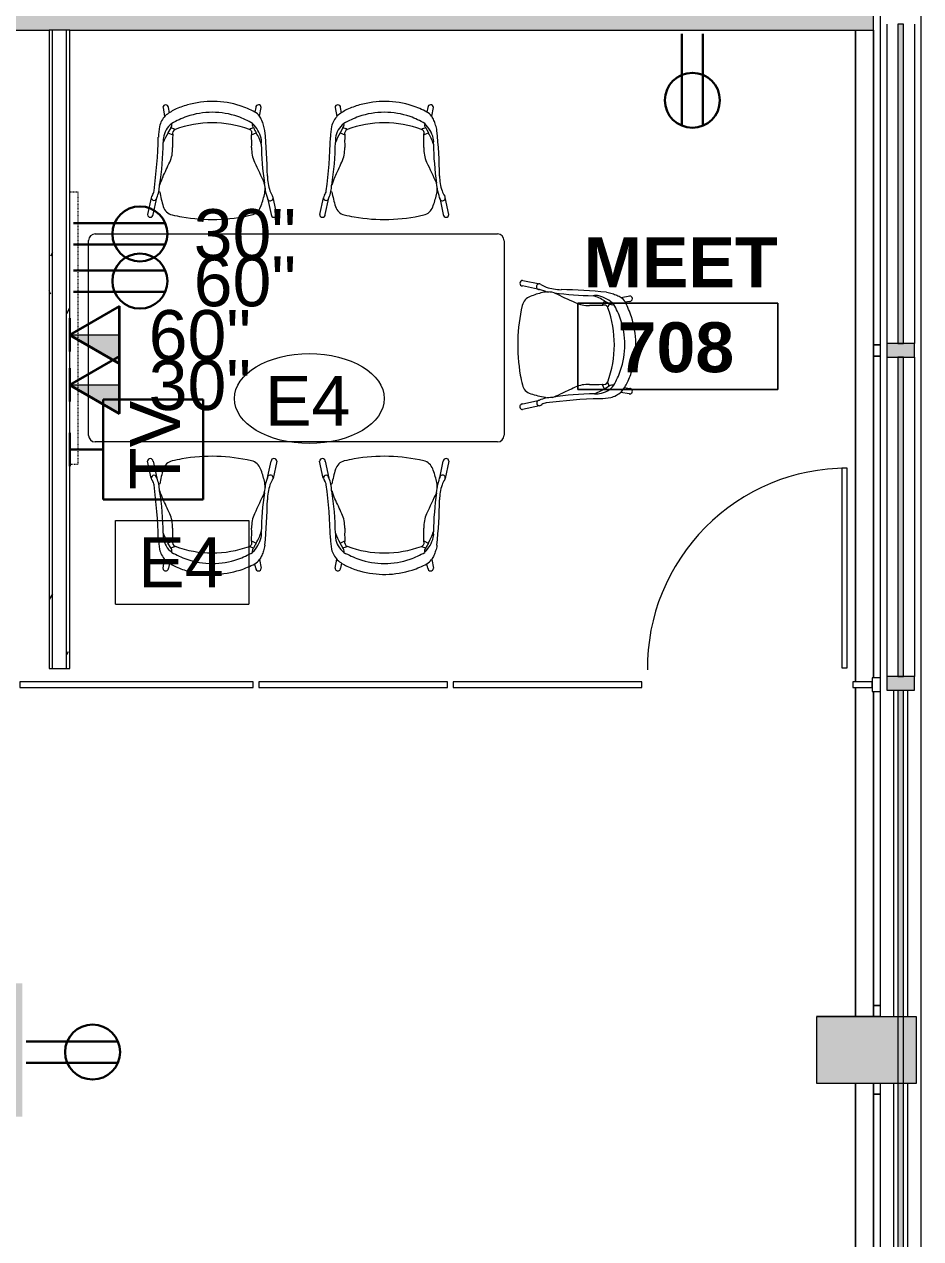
# Model space of a CAD drawing. Header units: inches. Extents: x -2349 to 1043, y -456 to 2193.
# Drawn here: x 844.3 to 1005.7, y 1071 to 1289.8 of the extents above; entities that cross this region are included whole.
import ezdxf

# ---------------------------------------------------------------- set-up
doc = ezdxf.new("R2010")
doc.units = ezdxf.units.IN
doc.header["$MEASUREMENT"] = 0
doc.linetypes.add('Dash', pattern=[0.25, 0.125, -0.125])
for name, color, linetype, lineweight in [('5033_00_7th-9th Floors_Updated_dwg', 8, 'Continuous', 9), ('A-ANNO-KEYN', 231, 'Continuous', 9), ('A-ANNO-NOTE', 131, 'Continuous', 30), ('A-AREA-IDEN', 2, 'Continuous', 9), ('A-COLS', 52, 'Continuous', 13), ('A-DOOR', 31, 'Continuous', 13), ('A-GLAZ-CURT', 52, 'Continuous', 13), ('A-GLAZ-CWMG', 51, 'Continuous', 13), ('A-Glaz-Exst', 7, 'Continuous', 9), ('A-Shell', 7, 'Continuous', 9), ('A-WALL', 113, 'Continuous', 13), ('A-WALL-PATT', 111, 'Continuous', 13), ('COLUMN', 7, 'Continuous', 9), ('I-FURN', 30, 'Continuous', 9), ('I-WALL', 2, 'Continuous', 13), ('Q-SPCQ', 91, 'Continuous', 9), ('Q-SPCQ-HDLN', 91, 'Dash', 9), ('Q-SPCQ-IDEN', 132, 'Continuous', 9)]:
    doc.layers.add(name, color=color, linetype=linetype, lineweight=lineweight)
doc.styles.add('Arial', font='arial.ttf', dxfattribs={"height": 9})
doc.styles.add('Swis721 Lt BT', font='swissl.ttf', dxfattribs={"height": 9})
doc.styles.add('Swis721 Lt BT_B', font='', dxfattribs={"height": 9})
doc.styles.get('Swis721 Lt BT_B').set_extended_font_data('Swis721 Lt BT', bold=True)
pattern_1 = [(0, (0, 0), (30.72, 7.68), [1.267, -21.773, 1.267, -21.773, -122.88]), (0, (0, 0), (30.72, 7.68), [-46.08, 1.267, -44.813, 1.267, -21.773, -53.76]), (0, (0, 0), (30.72, 7.68), [-115.2, 1.267, -14.093, 1.267, -37.133]), (120, (11.52, 3.84), (-22.011075, 22.7643), [1.267, -21.773, 1.267, -21.773, -122.88]), (120, (11.52, 3.84), (-22.011075, 22.7643), [-46.08, 1.267, -44.813, 1.267, -21.773, -53.76]), (120, (11.52, 3.84), (-22.011075, 22.7643), [-115.2, 1.267, -14.093, 1.267, -37.133]), (240, (15.36, 19.2), (-8.708925, -30.4443), [1.267, -21.773, 1.267, -21.773, -122.88]), (240, (15.36, 19.2), (-8.708925, -30.4443), [-46.08, 1.267, -44.813, 1.267, -21.773, -53.76]), (240, (15.36, 19.2), (-8.708925, -30.4443), [-115.2, 1.267, -14.093, 1.267, -37.133])]

# ---------------------------------------------------------------- blocks, each defined once
blk = doc.blocks.new('5033_00_7th-9th Floors_Updated_dwg-8585573-7TH FLOOR POWER _ SIGNAL')
at = {"layer": 'A-Glaz-Exst'}
for p, q in [((997.2, 992.06), (997.2, 1108.69)), ((997.2, 1108.69), (997.2, 992.06)), ((997.2, 1052), (998.45, 1052)), ((998.45, 1052), (997.2, 1052)), ((997.2, 1050), (998.45, 1050)), ((998.45, 1050), (997.2, 1050)), ((997.2, 931), (997.2, 989.56)), ((997.2, 989.56), (997.2, 931)), ((997.2, 933), (998.45, 933)), ((998.45, 933), (997.2, 933)), ((997.2, 439.06), (997.2, 918.98)), ((997.2, 918.98), (997.2, 439.06))]:
    blk.add_line(p, q, dxfattribs=at)
at = {"layer": 'A-Glaz-Exst', "flags": 128}
blk.add_lwpolyline([(998.45, 917), (997.2, 917)], close=True, dxfattribs=at)
at = {"layer": 'A-Shell'}
for p, q in [((993.95, 991.31), (993.95, 1108.69)), ((993.95, 1108.69), (993.95, 991.31)), ((993.95, 930.98), (993.95, 990.31)), ((993.95, 990.31), (993.95, 930.98)), ((993.95, 844.73), (993.95, 918.98)), ((993.95, 918.98), (993.95, 844.73))]:
    blk.add_line(p, q, dxfattribs=at)
at = {"layer": 'COLUMN'}
for p, q in [((986.95, 931), (998.45, 931)), ((998.45, 931), (986.95, 931))]:
    blk.add_line(p, q, dxfattribs=at)
blk = doc.blocks.new('Columns 1 - Columns 1-7118049-7TH FLOOR POWER _ SIGNAL')
at = {"layer": 'A-COLS', "lineweight": 9}
h = blk.add_hatch(color=7, dxfattribs=at)
h.paths.add_polyline_path([(862, -405.11), (861.98, -372.97), (801.98, -351.58), (801.98, -383.71), (861.95, -405.09)], flags=0)
h.paths.add_polyline_path([(994.48, -377), (1004.95, -376.98), (1004.95, -365), (986.95, -365), (986.95, -377), (993.97, -377)], flags=0)
h.paths.add_polyline_path([(514, -281.76), (514, -249.63), (453.98, -228.24), (453.98, -260.37), (513.95, -281.74)], flags=0)
h.paths.add_polyline_path([(166, -158.41), (166, -126.28), (105.98, -104.89), (105.98, -137.02), (165.95, -158.39)], flags=0)
h.paths.add_polyline_path([(-182, -35.06), (-182, -2.93), (-242.02, 18.46), (-242.02, -13.67), (-182.05, -35.04)], flags=0)
h.paths.add_polyline_path([(-1982.09, 88.27), (-1922.03, 109.69), (-1922.03, 140.32), (-1982.09, 118.92), (-1982.06, 97), (-1976.88, 98.83), (-1974.21, 91.29), (-1982.09, 88.5), (-1982.09, 88.41)], flags=0)
h.paths.add_polyline_path([(-530, 88.28), (-530, 120.42), (-590.02, 141.81), (-590.02, 109.68), (-530.05, 88.3)], flags=0)
h.paths.add_polyline_path([(843.95, 109), (843.91, 133), (819.95, 133), (819.95, 109), (840.1, 109)], flags=0)
h.paths.add_polyline_path([(1000.37, 115), (1004.95, 115.02), (1004.95, 127), (986.95, 127), (986.95, 115), (998.45, 115)], flags=0)
h.paths.add_polyline_path([(-1634.06, 211.7), (-1574.03, 233.05), (-1574.03, 264.36), (-1634.06, 242.96), (-1634.06, 211.72)], flags=0)
h.paths.add_polyline_path([(-878.47, 211.8), (-878.47, 243.93), (-938.5, 265.32), (-938.5, 233.19), (-878.52, 211.82)], flags=0)
h.paths.add_polyline_path([(495.95, 232), (495.95, 256), (472.03, 256), (472.03, 232), (492.75, 232)], flags=0)
h.paths.add_polyline_path([(-1286.05, 334.98), (-1268.05, 341.39), (-1268.05, 345.6), (-1256.05, 349.87), (-1244.05, 345.6), (-1244.05, 341.38), (-1226.05, 335.02), (-1226.06, 367), (-1256.05, 377.69), (-1286.05, 367), (-1286.05, 334.99)], flags=0)
h.paths.add_polyline_path([(-2021.16, 351.64), (-2013.01, 374.21), (-2035.58, 382.36), (-2043.73, 359.79), (-2041.62, 359.02)], flags=0)
h.paths.add_polyline_path([(-207.74, 478), (-200.03, 478), (-200.03, 502), (-219.79, 502), (-224.03, 490.27), (-224.03, 478), (-208.32, 478)], flags=0)
h.paths.add_polyline_path([(-224.03, 501.32), (-223.78, 502), (-224.03, 502)], flags=0)
h.paths.add_polyline_path([(-549.3, 601), (-548.03, 601), (-548.03, 625), (-569.15, 625), (-572.03, 617.05), (-572.03, 601), (-556.09, 601)], flags=0)
h.paths.add_polyline_path([(496.2, 601), (496.2, 625), (472.2, 625), (472.2, 601), (492.75, 601)], flags=0)
h.paths.add_polyline_path([(831.97, 601.06), (843.95, 601.08), (843.91, 625.06), (819.95, 625.06), (819.95, 601.06), (831.95, 601.06)], flags=0)
h.paths.add_polyline_path([(999.15, 607.06), (1004.95, 607.08), (1004.95, 619.06), (986.95, 619.06), (986.95, 607.06), (998.45, 607.06)], flags=0)
h.paths.add_polyline_path([(-1887.92, 720.64), (-1879.77, 743.21), (-1902.34, 751.36), (-1910.49, 728.79), (-1899.81, 724.93)], flags=0)
h.paths.add_polyline_path([(-910.74, 724), (-896.03, 724), (-896.03, 748), (-920.67, 748), (-920.67, 724), (-911.68, 724)], flags=0)
h.paths.add_polyline_path([(-1616.03, 724), (-1592.03, 724), (-1592.03, 748), (-1616.03, 748), (-1616.03, 731.5)], flags=0)
h.paths.add_polyline_path([(-1843.5, 843.64), (-1835.35, 866.21), (-1857.93, 874.36), (-1866.08, 851.79), (-1845.61, 844.39)], flags=0)
h.paths.add_polyline_path([(492.75, 847), (496.2, 847), (496.2, 871), (472.2, 871), (472.2, 847), (479.89, 847)], flags=0)
h.paths.add_polyline_path([(-1574.05, 847), (-1574.06, 871), (-1616.19, 871), (-1616.19, 847), (-1576.33, 847)], flags=0)
h.paths.add_polyline_path([(-1268.03, 847.03), (-1243.86, 847.03), (-1243.86, 871), (-1268.03, 871), (-1268.03, 863.81)], flags=0)
h.paths.add_polyline_path([(843.95, 1093), (843.91, 1117), (819.95, 1117), (819.95, 1093), (840.1, 1093)], flags=0)
h.paths.add_polyline_path([(482.08, 1093), (495.95, 1093), (495.95, 1117), (471.83, 1117), (471.83, 1093), (481.27, 1093)], flags=0)
h.paths.add_polyline_path([(-1259.55, 1093.21), (-1244.3, 1093.21), (-1244.3, 1117.25), (-1268.29, 1117.25), (-1268.29, 1093.21), (-1268.07, 1093.21)], flags=0)
h.paths.add_polyline_path([(-1607.55, 1093.21), (-1592.35, 1093.21), (-1592.35, 1117.25), (-1616.3, 1117.25), (-1616.3, 1093.21), (-1616.07, 1093.21)], flags=0)
h.paths.add_polyline_path([(993.95, 1099), (1004.95, 1099.02), (1004.95, 1111), (986.95, 1111), (986.95, 1099), (993.94, 1099)], flags=0)
h.paths.add_polyline_path([(-1594.42, 1339.25), (-1592.3, 1339.25), (-1592.3, 1363.25), (-1616.3, 1363.25), (-1616.3, 1339.25), (-1600.55, 1339.25)], flags=0)
h.paths.add_polyline_path([(-1268.3, 1339.25), (-1244.3, 1339.25), (-1244.3, 1363.25), (-1268.3, 1363.25), (-1268.3, 1343.02)], flags=0)
h.paths.add_polyline_path([(471.95, 1462.86), (495.95, 1462.86), (495.95, 1486.86), (471.95, 1486.86)], flags=0)
h.paths.add_polyline_path([(801.95, 1567), (861.95, 1588.4), (861.95, 1619.14), (850.07, 1619.14), (850, 1619.04), (849.95, 1619.16), (849.95, 1622.86), (801.95, 1605.75), (801.95, 1567.02)], flags=0)
h.paths.add_polyline_path([(-1592.05, 1585.02), (-1592.05, 1609.02), (-1616.05, 1609.02), (-1616.05, 1585.02)], flags=0)
h.paths.add_polyline_path([(-1244.3, 1585.27), (-1244.3, 1609.27), (-1268.3, 1609.27), (-1268.3, 1585.27)], flags=0)
h.paths.add_polyline_path([(-1678.05, 1731.02), (-1654.55, 1731.02), (-1654.55, 1776.02), (-1678.05, 1776.02), (-1678.05, 1772.52), (-1658.05, 1772.52), (-1658.05, 1734.52), (-1678.05, 1734.52)], flags=0)
h.paths.add_polyline_path([(-921.05, 1827.02), (-895.05, 1827.02), (-895.05, 1853.02), (-921.05, 1853.02), (-921.05, 1827.76)], flags=0)
h.paths.add_polyline_path([(496.95, 1827.02), (496.95, 1853.02), (470.95, 1853.02), (470.95, 1827.02), (492.75, 1827.02)], flags=0)
h.paths.add_polyline_path([(148.95, 1827.02), (148.95, 1853.02), (122.95, 1853.02), (122.95, 1827.02), (145.4, 1827.02)], flags=0)
h.paths.add_polyline_path([(-559.8, 1827.02), (-547.04, 1827.02), (-547.04, 1853.02), (-573.04, 1853.02), (-573.04, 1827.02), (-560.05, 1827.02)], flags=0)
h.paths.add_polyline_path([(-214.73, 1827.04), (-199.03, 1827.04), (-199.03, 1853.03), (-225.05, 1853.03), (-225.05, 1827.04), (-214.81, 1827.04)], flags=0)
h.paths.add_polyline_path([(-1604.86, 1828.27), (-1592.3, 1828.27), (-1592.3, 1852.27), (-1600.05, 1852.27), (-1600.05, 2104.82), (-1574.05, 2104.82), (-1574.05, 2138.82), (-1608.05, 2138.82), (-1608.05, 1852.27), (-1616.3, 1852.27), (-1616.3, 1828.27), (-1605.11, 1828.27)], flags=0)
h.paths.add_polyline_path([(-1246.45, 1828.27), (-1244.3, 1828.27), (-1244.3, 1852.27), (-1268.3, 1852.27), (-1268.3, 1828.27), (-1252.55, 1828.27)], flags=0)
h.paths.add_polyline_path([(-1629.95, 1836.02), (-1620.8, 1836.02), (-1620.8, 1844.02), (-1678.05, 1844.02), (-1678.05, 1836.02)], flags=0)
h.paths.add_polyline_path([(861.95, 2100.07), (861.95, 2138.82), (801.95, 2138.82), (801.95, 2110.02), (831.95, 2110.02), (831.95, 2100.07), (853.95, 2100.07)], flags=0)
h.paths.add_polyline_path([(-878.05, 2104.79), (-878.05, 2138.82), (-938.13, 2138.82), (-938.13, 2104.79)], flags=0)
h.paths.add_polyline_path([(-1225.94, 2104.81), (-1225.94, 2138.82), (-1286.03, 2138.82), (-1286.03, 2104.81)], flags=0)
h.paths.add_polyline_path([(165.96, 2104.82), (165.96, 2138.82), (105.95, 2138.82), (105.95, 2104.82)], flags=0)
h.paths.add_polyline_path([(454.05, 2104.82), (513.95, 2104.82), (513.95, 2138.82), (454.05, 2138.82)], flags=0)
h.paths.add_polyline_path([(-590.05, 2104.82), (-530.05, 2104.82), (-530.05, 2138.82), (-590.05, 2138.82)], flags=0)
h.paths.add_polyline_path([(-181.82, 2104.82), (-181.82, 2138.82), (-242.05, 2138.82), (-242.05, 2104.82), (-189.08, 2104.82)], flags=0)
at = {"layer": 'A-COLS', "color": 8, "lineweight": 20}
for p, q in [((1004.95, 1111), (986.95, 1111)), ((986.95, 1111), (986.95, 1099)), ((1004.95, 1099), (1004.95, 1111)), ((986.95, 1099), (1004.95, 1099))]:
    blk.add_line(p, q, dxfattribs=at)
blk = doc.blocks.new('System Panel - Glazed-9144666-7TH FLOOR POWER _ SIGNAL')
at = {"layer": 'A-GLAZ-CURT', "lineweight": 9}
h = blk.add_hatch(color=7, dxfattribs=at)
h.paths.add_polyline_path([(-64.04, -0.5), (-6.75, -0.5), (-6.75, 0.5), (-64.04, 0.5)], flags=0)
h.paths.add_polyline_path([(5.25, -0.5), (64.04, -0.5), (64.04, 0.5), (5.25, 0.5)], flags=0)
at = {"layer": 'A-GLAZ-CURT', "color": 8, "lineweight": 20}
for p, q in [((64.04, 0.5), (-64.04, 0.5)), ((-64.04, 0.5), (-64.04, -0.5)), ((64.04, -0.5), (64.04, 0.5)), ((-64.04, -0.5), (64.04, -0.5))]:
    blk.add_line(p, q, dxfattribs=at)
blk = doc.blocks.new('Rectangular Mullion - 1_5_ x 2_5_ rectangular SS-9144664-7TH FLOOR POWER _ SIGNAL')
at = {"layer": 'A-GLAZ-CWMG', "lineweight": 9}
for p, q in [((1000.83, 1169.8), (1000.83, 1111)), ((1003.33, 1169.8), (1003.33, 1111)), ((1000.83, 1099), (1000.83, 1041.71)), ((1003.33, 1099), (1003.33, 1041.71))]:
    blk.add_line(p, q, dxfattribs=at)
blk = doc.blocks.new('Steelcase Coalesse - LessThanFive - Seating - Chair - Chair-8523175-7TH FLOOR POWER _ SIGNAL')
at = {"layer": 'I-FURN'}
for p, q in [((-10.97, -3.92), (-11.63, -0.87)), ((-10.64, -0.9), (-9.98, -3.92)), ((10.06, -3.57), (10.64, -0.88)), ((11.63, -0.9), (10.98, -3.97)), ((-7.95, -15.63), (-7.1, -15.24)), ((7.1, -15.24), (7.91, -15.62)), ((-7.45, -16.49), (-7.95, -15.63)), ((-8.84, -20.15), (-8.56, -18.54)), ((-7.68, -19.24), (-7.85, -20.16)), ((7.85, -20.16), (7.69, -19.36)), ((8.54, -18.61), (8.84, -20.18))]:
    blk.add_line(p, q, dxfattribs=at)
for centre, radius, start, end in [((-11.13, -0.89), 0.499, 358.2082, 178.2082), ((-6.68, -2.99), 2.21, 103.3107, 162.8489), ((0, -31.22), 31.22, 100.0138, 103.3107), ((0, -31.22), 31.22, 76.8533, 100.0138), ((6.58, -3.07), 2.31, 20.635, 76.8533), ((11.13, -0.89), 0.499, 359.3395, 179.3395), ((-10.47, -3.92), 0.496, 0.1104, 179.8986), ((-9.85, -3.67), 1.14, 192.3628, 217.6372), ((-12.02, -5.34), 1.59, 7.2788, 37.6372), ((-14.49, -6.08), 5.01, 12.1242, 25.6361), ((9.55, -8), 19.2, 162.8489, 170.9578), ((-9.57, -9.14), 19.56, 13.7896, 20.635), ((0.41, -1.52), 9.87, 339.0727, 348), ((10.49, -3.87), 0.505, 348, 185.7864), ((14.61, -6.6), 4.44, 146.9598, 160.9989), ((10.38, -3.84), 0.614, 326.9598, 348), ((-109.21, -17.76), 99.57, 1.694, 7.2788), ((-9.35, -5.59), 0.608, 95.5377, 113.9775), ((-15.19, -6.23), 5.72, 0.4027, 12.1242), ((-59.4, -14.43), 50.61, 0.6372, 9.3628), ((2.12, -2.42), 12.18, 198.0203, 205.3226), ((5.12, -5.46), 4.42, 345.5512, 5.9632), ((5.68, -5.4), 3.86, 5.9632, 13.7896), ((9.35, -5.59), 0.61, 62.5204, 73.6587), ((10.91, -5.54), 1.37, 159.0727, 183.1872), ((18.47, -7.93), 8.52, 160.9989, 179.3791), ((-254.12, -123.67), 271.29, 24.6917, 25.3226), ((254.12, -123.67), 271.29, 154.4275, 155.3083), ((64.27, -14.4), 55.42, 171.8763, 179.1473), ((-79.64, -6.86), 89.6, 354.1307, 359.3791), ((-12.83, -12.73), 5.72, 357.8915, 24.6917), ((12.83, -12.73), 5.72, 155.3083, 182.1085), ((20.05, -13.94), 27.18, 177.8915, 182.7464), ((-20.05, -13.94), 27.18, 357.2536, 2.1085), ((5.81, -14.36), 15.49, 181.694, 188.8902), ((-4.19, -14.12), 4.61, 176.7843, 187.3082), ((3.07, -9.26), 12.72, 201.2054, 210.0533), ((-4.91, -14.21), 3.89, 187.3082, 232.5948), ((-6.29, -15.47), 0.843, 164.196, 242.587), ((6.47, -15.57), 0.712, 290.0873, 27.2011), ((3.07, -13.05), 5.98, 314.9029, 344.7308), ((1.55, -11.45), 7.61, 326.7856, 343.7976), ((6.8, -14.07), 2.11, 344.7308, 13.7625), ((-4.86, -15.46), 4.81, 195.5064, 221.736), ((-8.24, -12.96), 3.62, 282.5941, 295.6438), ((-8.08, -17.05), 0.841, 342.987, 42.2207), ((1.11, -2.38), 17.12, 240.6775, 250.6293), ((0.04, 2.01), 19.42, 249.7737, 290.0873), ((-0.15, -4.82), 14.53, 289.3352, 300.8179), ((8.24, -12.96), 3.62, 244.9597, 257.9137), ((7.92, -17.02), 0.684, 129.4562, 203.0764), ((15.98, -20.43), 9.36, 149.1494, 155.1347), ((-2.91, -12), 8.67, 230.2831, 243.9481), ((0.04, -5.31), 14, 250.7712, 289.2402), ((0.14, -5.31), 15.95, 287.9267, 298.256), ((6.53, -17.2), 2.45, 298.256, 324.9819), ((-8.35, -20.16), 0.499, 179.0642, 359.0642), ((-0.01, -5.27), 16, 245.1982, 253.8772), ((0.06, -5.04), 16.23, 253.8772, 287.9267), ((8.35, -20.16), 0.499, 180, 357.7888)]:
    blk.add_arc(centre, radius, start, end, dxfattribs=at)
blk.add_open_spline([(9.49, -16.02), (9.43, -16.37), (9.27, -17.02), (8.96, -17.88), (8.69, -18.38), (8.54, -18.61)], degree=3, dxfattribs=at)
blk = doc.blocks.new('Steelcase Coalesse - CH327 Dining Table - Oak-7431186-7TH FLOOR POWER _ SIGNAL')
at = {"layer": 'I-FURN'}
for p, q in [((-24.95, 31.59), (47.47, 31.59)), ((-26.14, -4.71), (-26.14, 30.4)), ((48.69, 30.37), (48.69, -4.66)), ((47.47, -5.88), (-24.97, -5.88))]:
    blk.add_line(p, q, dxfattribs=at)
for centre, radius, start, end in [((-24.95, 30.4), 1.19, 90, 180), ((47.47, 30.37), 1.22, 0, 90), ((-24.97, -4.71), 1.17, 180, 270), ((47.47, -4.66), 1.22, 270, 360)]:
    blk.add_arc(centre, radius, start, end, dxfattribs=at)
blk = doc.blocks.new('Steelcase Coalesse - LessThanFive - Seating - Chair - Chair-8523238-7TH FLOOR POWER _ SIGNAL')
at = {"layer": 'I-FURN'}
for p, q in [((-8.84, 20.15), (-8.56, 18.54)), ((-7.68, 19.24), (-7.85, 20.16)), ((7.85, 20.16), (7.69, 19.36)), ((8.54, 18.61), (8.84, 20.18)), ((-7.45, 16.49), (-7.95, 15.63)), ((-7.95, 15.63), (-7.1, 15.24)), ((7.1, 15.24), (7.91, 15.62)), ((-10.97, 3.92), (-11.63, 0.87)), ((-10.64, 0.9), (-9.98, 3.92)), ((10.06, 3.57), (10.64, 0.88)), ((11.63, 0.9), (10.98, 3.97))]:
    blk.add_line(p, q, dxfattribs=at)
for centre, radius, start, end in [((-8.35, 20.16), 0.499, 0.9358, 180.9358), ((-2.91, 12), 8.67, 116.0519, 129.7169), ((-0.01, 5.27), 16, 106.1228, 114.8018), ((0.06, 5.04), 16.23, 72.0733, 106.1228), ((0.14, 5.31), 15.95, 61.744, 72.0733), ((8.35, 20.16), 0.499, 2.2112, 180), ((-4.86, 15.46), 4.81, 138.264, 164.4936), ((1.11, 2.38), 17.12, 109.3707, 119.3225), ((0.04, 5.31), 14, 70.7598, 109.2288), ((-0.15, 4.82), 14.53, 59.1821, 70.6648), ((6.53, 17.2), 2.45, 35.0181, 61.744), ((5.81, 14.36), 15.49, 171.1098, 178.306), ((3.07, 9.26), 12.72, 149.9467, 158.7946), ((-4.91, 14.21), 3.89, 127.4052, 172.6918), ((-8.08, 17.05), 0.841, 317.7793, 17.013), ((-8.24, 12.96), 3.62, 64.3562, 77.4059), ((-6.29, 15.47), 0.843, 117.413, 195.804), ((0.04, -2.01), 19.42, 69.9127, 110.2263), ((8.24, 12.96), 3.62, 102.0863, 115.0403), ((6.47, 15.57), 0.712, 332.7989, 69.9127), ((7.92, 17.02), 0.684, 156.9236, 230.5438), ((3.07, 13.05), 5.98, 15.2692, 45.0971), ((15.98, 20.43), 9.36, 204.8653, 210.8506), ((1.55, 11.45), 7.61, 16.2024, 33.2144), ((-79.64, 6.86), 89.6, 0.6209, 5.8693), ((-109.21, 17.76), 99.57, 352.7212, 358.306), ((-59.4, 14.43), 50.61, 350.6372, 359.3628), ((-4.19, 14.12), 4.61, 172.6918, 183.2157), ((20.05, 13.94), 27.18, 177.2536, 182.1085), ((-20.05, 13.94), 27.18, 357.8915, 2.7464), ((6.8, 14.07), 2.11, 346.2375, 15.2692), ((64.27, 14.4), 55.42, 180.8527, 188.1237), ((-12.83, 12.73), 5.72, 335.3083, 2.1085), ((12.83, 12.73), 5.72, 177.8915, 204.6917), ((-254.12, 123.67), 271.29, 334.6774, 335.3083), ((254.12, 123.67), 271.29, 204.6917, 205.5725), ((2.12, 2.42), 12.18, 154.6774, 161.9797), ((5.12, 5.46), 4.42, 354.0368, 14.4488), ((18.47, 7.93), 8.52, 180.6209, 199.0011), ((-12.02, 5.34), 1.59, 322.3628, 352.7212), ((-14.49, 6.08), 5.01, 334.3639, 347.8758), ((-15.19, 6.23), 5.72, 347.8758, 359.5973), ((-9.35, 5.59), 0.608, 246.0225, 264.4623), ((9.55, 8), 19.2, 189.0422, 197.1511), ((-9.57, 9.14), 19.56, 339.365, 346.2104), ((5.68, 5.4), 3.86, 346.2104, 354.0368), ((9.35, 5.59), 0.61, 286.3413, 297.4796), ((10.91, 5.54), 1.37, 176.8128, 200.9273), ((0.41, 1.52), 9.87, 12, 20.9273), ((14.61, 6.6), 4.44, 199.0011, 213.0402), ((-9.85, 3.67), 1.14, 142.3628, 167.6372), ((-10.47, 3.92), 0.496, 180.1014, 359.8896), ((-6.68, 2.99), 2.21, 197.1511, 256.6893), ((6.58, 3.07), 2.31, 283.1467, 339.365), ((10.49, 3.87), 0.505, 174.2136, 12), ((10.38, 3.84), 0.614, 12, 33.0402), ((-11.13, 0.89), 0.499, 181.7918, 1.7918), ((0, 31.22), 31.22, 256.6893, 259.9862), ((0, 31.22), 31.22, 259.9862, 283.1467), ((11.13, 0.89), 0.499, 180.6605, 0.6605)]:
    blk.add_arc(centre, radius, start, end, dxfattribs=at)
blk.add_open_spline([(9.49, 16.02), (9.43, 16.37), (9.27, 17.02), (8.96, 17.88), (8.69, 18.38), (8.54, 18.61)], degree=3, dxfattribs=at)
blk = doc.blocks.new('System Panel - Glazed-7344734-7TH FLOOR POWER _ SIGNAL')
at = {"layer": 'A-GLAZ-CURT', "lineweight": 9}
blk.add_hatch(color=7, dxfattribs=at).paths.add_polyline_path([(-28.75, -0.5), (28.75, -0.5), (28.75, 0.5), (-28.75, 0.5)], flags=0)
at = {"layer": 'A-GLAZ-CURT', "color": 8, "lineweight": 20}
for p, q in [((28.75, 0.5), (-28.75, 0.5)), ((-28.75, 0.5), (-28.75, -0.5)), ((28.75, -0.5), (28.75, 0.5)), ((-28.75, -0.5), (28.75, -0.5))]:
    blk.add_line(p, q, dxfattribs=at)
blk = doc.blocks.new('Rectangular Mullion - 2_5_ x 5_ rectangular-7344020-7TH FLOOR POWER _ SIGNAL')
at = {"layer": 'A-GLAZ-CWMG', "lineweight": 9}
for p, q in [((999.58, 1531.8), (999.58, 1474.3)), ((1004.58, 1531.8), (1004.58, 1474.3))]:
    blk.add_line(p, q, dxfattribs=at)
blk = doc.blocks.new('Rectangular Mullion - 2_5_ x 5_ rectangular-7344731-7TH FLOOR POWER _ SIGNAL')
at = {"layer": 'A-GLAZ-CWMG', "lineweight": 9}
blk.add_hatch(color=7, dxfattribs=at).paths.add_polyline_path([(-1.25, 0.5), (-1.25, 2.5), (1.25, 2.5), (1.25, -2.5), (-1.25, -2.5), (-1.25, -0.5)], flags=0)
at = {"layer": 'A-GLAZ-CWMG', "color": 8, "lineweight": 20}
for p, q in [((-1.25, 2.5), (1.25, 2.5)), ((-1.25, -2.5), (-1.25, 2.5)), ((1.25, 2.5), (1.25, -2.5)), ((1.25, -2.5), (-1.25, -2.5))]:
    blk.add_line(p, q, dxfattribs=at)
blk = doc.blocks.new('Door - Glass Single - Demountable-8488212-7TH FLOOR POWER _ SIGNAL')
at = {"layer": 'A-DOOR', "lineweight": 20}
for p, q in [((17, 38), (17, 2)), ((18, 38), (17, 38)), ((18, 2), (18, 38)), ((17, 2), (18, 2))]:
    blk.add_line(p, q, dxfattribs=at)
at = {"layer": 'A-DOOR', "lineweight": 9}
blk.add_arc((18, 2), 36, 90, 180.5, dxfattribs=at)
blk = doc.blocks.new('System Panel - Glazed-8742953-7TH FLOOR POWER _ SIGNAL')
at = {"layer": 'A-GLAZ-CURT'}
for p, q in [((-23.28, 0.5), (-56.75, 0.5)), ((-56.75, 0.5), (-56.75, -0.5)), ((-23.28, -0.5), (-23.28, 0.5)), ((56.75, 0.5), (14.72, 0.5)), ((14.72, 0.5), (14.72, -0.5)), ((56.75, -0.5), (56.75, 0.5)), ((-56.75, -0.5), (-23.28, -0.5)), ((14.72, -0.5), (56.75, -0.5))]:
    blk.add_line(p, q, dxfattribs=at)
blk = doc.blocks.new('System Panel - Glazed-8494730-7TH FLOOR POWER _ SIGNAL')
at = {"layer": 'A-GLAZ-CURT'}
for p, q in [((17, 0.5), (-17, 0.5)), ((-17, 0.5), (-17, -0.5)), ((17, -0.5), (17, 0.5)), ((-17, -0.5), (17, -0.5))]:
    blk.add_line(p, q, dxfattribs=at)
blk = doc.blocks.new('System Panel - Glazed-8742909-7TH FLOOR POWER _ SIGNAL')
at = {"layer": 'A-GLAZ-CURT'}
for p, q in [((-3.75, 0.5), (-37.72, 0.5)), ((-37.72, 0.5), (-37.72, -0.5)), ((-3.75, -0.5), (-3.75, 0.5)), ((37.72, 0.5), (34.25, 0.5)), ((34.25, 0.5), (34.25, -0.5)), ((37.72, -0.5), (37.72, 0.5)), ((-37.72, -0.5), (-3.75, -0.5)), ((34.25, -0.5), (37.72, -0.5))]:
    blk.add_line(p, q, dxfattribs=at)
blk = doc.blocks.new('Rectangular Mullion - 1_5_ x 2_5_ rectangular SS-8491338-7TH FLOOR POWER _ SIGNAL')
at = {"layer": 'A-GLAZ-CWMG', "lineweight": 20}
for p, q in [((-1.5, 1.25), (0, 1.25)), ((-1.5, -1.25), (-1.5, 1.25)), ((0, 1.25), (0, -1.25)), ((0, -1.25), (-1.5, -1.25))]:
    blk.add_line(p, q, dxfattribs=at)
blk = doc.blocks.new('A-Flat_Screen_TV-generic - A-Flat_Screen_TV-generic-8626513-7TH FLOOR POWER _ SIGNAL')
at = {"layer": 'Q-SPCQ-HDLN'}
for p, q in [((-24.5, 3.375), (-24.5, 1.875)), ((24.5, 3.375), (-24.5, 3.375)), ((24.5, 1.875), (24.5, 3.375))]:
    blk.add_line(p, q, dxfattribs=at)
blk = doc.blocks.new('Room Tag - Room Name and Number-3379422-7TH FLOOR POWER _ SIGNAL')
at = {"layer": 'A-AREA-IDEN'}
for p, q in [((-0.1881, -0.1636), (-0.1881, -0.0018)), ((-0.1881, -0.0018), (0.1869, -0.0018)), ((0.1869, -0.0018), (-0.1881, -0.0018)), ((-0.1881, -0.0018), (-0.1881, -0.1636)), ((0.1869, -0.0018), (0.1869, -0.1636)), ((0.1869, -0.1636), (0.1869, -0.0018)), ((0.1869, -0.1636), (-0.1881, -0.1636)), ((-0.1881, -0.1636), (0.1869, -0.1636))]:
    blk.add_line(p, q, dxfattribs=at)
blk = doc.blocks.new('Appliance_Specialty Equipment Tag - Standard-3515593-7TH FLOOR POWER _ SIGNAL')
at = {"layer": 'Q-SPCQ-IDEN'}
blk.add_ellipse((-0.0499, 0.0037), major_axis=(-0.1406, 0), ratio=0.600473, dxfattribs=at)
blk = doc.blocks.new('Keynote Tag - Keynote Number - Boxed-135510-7TH FLOOR POWER _ SIGNAL')
at = {"layer": 'A-ANNO-KEYN'}
for p, q in [((-0.125, -0.0792), (-0.125, 0.0781)), ((-0.125, 0.0781), (0.125, 0.0781)), ((0.125, 0.0781), (0.125, -0.0792)), ((-0.125, -0.0792), (0.125, -0.0792))]:
    blk.add_line(p, q, dxfattribs=at)

msp = doc.modelspace()

# ---------------------------------------------------------------- hatches: boundary and pattern name
at = {"layer": 'A-ANNO-NOTE', "lineweight": 9}
for points in [[(861.35, 1228.64), (861.35, 1233.79), (852.42, 1233.79)], [(861.35, 1219.64), (861.35, 1224.79), (852.42, 1224.79)]]:
    msp.add_hatch(color=256, dxfattribs=at).paths.add_polyline_path(points, flags=0)
at = {"layer": 'A-WALL-PATT', "lineweight": 9}
msp.add_hatch(color=7, dxfattribs=at).paths.add_polyline_path([(709.14, 1288.71), (997.2, 1288.71), (997.2, 1293.34), (233.45, 1293.34), (233.45, 1288.71), (708.52, 1288.71)], flags=0)
h = msp.add_hatch(dxfattribs=at)
h.set_pattern_fill('FP_1', color=256, style=0, pattern_type=2)
h.set_pattern_definition(pattern_1)
h.paths.add_polyline_path([(849.36, 1173.71), (849.36, 1288.71), (848.74, 1288.71), (848.74, 1173.71)], flags=0)
h = msp.add_hatch(dxfattribs=at)
h.set_pattern_fill('FP_1', color=256, style=0, pattern_type=2)
h.set_pattern_definition(pattern_1)
h.paths.add_polyline_path([(852.49, 1173.71), (852.49, 1288.71), (851.86, 1288.71), (851.86, 1173.71)], flags=0)

# ---------------------------------------------------------------- linework, layer by layer
at = {"layer": 'A-ANNO-NOTE'}
for p, q in [((962.67, 1288.06), (962.67, 1271.53)), ((966.5, 1288.06), (966.5, 1271.53)), ((966.5, 1288.06), (966.5, 1271.53)), ((853.14, 1253.95), (869.67, 1253.95)), ((853.14, 1253.95), (869.67, 1253.95)), ((853.14, 1250.12), (869.67, 1250.12)), ((853.14, 1245.45), (869.67, 1245.45)), ((853.14, 1245.45), (869.67, 1245.45)), ((853.14, 1241.62), (869.67, 1241.62)), ((852.42, 1233.79), (861.35, 1238.95)), ((852.49, 1233.83), (861.42, 1238.99)), ((861.35, 1238.95), (861.35, 1228.64)), ((861.42, 1238.99), (861.42, 1228.68)), ((852.49, 1230.83), (852.49, 1236.83)), ((852.42, 1233.79), (861.35, 1228.64)), ((852.49, 1233.83), (861.42, 1228.68)), ((852.42, 1224.79), (861.35, 1229.95)), ((852.49, 1224.83), (861.42, 1229.99)), ((861.35, 1229.95), (861.35, 1219.64)), ((861.42, 1229.99), (861.42, 1219.68)), ((852.49, 1221.83), (852.49, 1227.83)), ((852.42, 1224.79), (861.35, 1219.64)), ((852.49, 1224.83), (861.42, 1219.68)), ((858.49, 1222.21), (858.49, 1204.21)), ((876.49, 1222.21), (858.49, 1222.21)), ((876.49, 1204.21), (876.49, 1222.21)), ((852.49, 1210.21), (852.49, 1216.21)), ((852.49, 1213.21), (858.49, 1213.21)), ((858.49, 1204.21), (876.49, 1204.21)), ((844.61, 1106.55), (861.13, 1106.55)), ((844.61, 1106.55), (861.13, 1106.55)), ((844.61, 1102.71), (861.13, 1102.71))]:
    msp.add_line(p, q, dxfattribs=at)
at = {"layer": 'A-ANNO-NOTE', "lineweight": 9}
for p, q in [((852.42, 1233.79), (861.35, 1228.64)), ((861.35, 1233.79), (852.42, 1233.79)), ((861.35, 1228.64), (861.35, 1233.79)), ((852.42, 1224.79), (861.35, 1219.64)), ((861.35, 1224.79), (852.42, 1224.79)), ((861.35, 1219.64), (861.35, 1224.79))]:
    msp.add_line(p, q, dxfattribs=at)
at = {"layer": 'A-ANNO-NOTE'}
for centre in [(964.59, 1276.1), (865.1, 1252.03), (865.1, 1243.53), (856.57, 1104.63)]:
    msp.add_circle(centre, 4.95, dxfattribs=at)
at = {"layer": 'A-WALL', "color": 8, "lineweight": 20}
for p, q in [((997.2, 1288.71), (997.2, 1293.34)), ((709.14, 1288.71), (848.74, 1288.71)), ((852.49, 1288.71), (997.2, 1288.71))]:
    msp.add_line(p, q, dxfattribs=at)
at = {"layer": 'A-WALL'}
for p, q in [((852.49, 1288.71), (848.74, 1288.71)), ((849.36, 1173.71), (849.36, 1288.71)), ((851.86, 1173.71), (851.86, 1288.71))]:
    msp.add_line(p, q, dxfattribs=at)
at = {"layer": 'I-WALL', "lineweight": 9}
for p, q in [((1005.7, 1677.05), (1005.7, -450.91)), ((998.45, 1172.08), (998.45, 1675.22)), ((998.45, 1111), (998.45, 1169.58)), ((998.45, 619.06), (998.45, 1099))]:
    msp.add_line(p, q, dxfattribs=at)
at = {"layer": 'I-WALL'}
for p, q in [((848.74, 1288.71), (848.74, 1173.71)), ((852.49, 1173.71), (852.49, 1288.71)), ((848.74, 1173.71), (852.49, 1173.71))]:
    msp.add_line(p, q, dxfattribs=at)

# ---------------------------------------------------------------- block references
at = {"layer": '5033_00_7th-9th Floors_Updated_dwg', "color": 7}
msp.add_blockref('5033_00_7th-9th Floors_Updated_dwg-8585573-7TH FLOOR POWER _ SIGNAL', (0, 180.02), dxfattribs=at)
at = {"layer": 'A-ANNO-KEYN', "xscale": 95.99999999999994, "yscale": 95.99999999999994, "zscale": 95.99999999999994}
msp.add_blockref('Keynote Tag - Keynote Number - Boxed-135510-7TH FLOOR POWER _ SIGNAL', (872.71, 1192.92), dxfattribs=at)
at = {"layer": 'A-AREA-IDEN', "xscale": 95.99999999999994, "yscale": 95.99999999999994, "zscale": 95.99999999999994}
msp.add_blockref('Room Tag - Room Name and Number-3379422-7TH FLOOR POWER _ SIGNAL', (962.02, 1239.71), dxfattribs=at)
at = {"layer": 'A-COLS', "lineweight": 9}
msp.add_blockref('Columns 1 - Columns 1-7118049-7TH FLOOR POWER _ SIGNAL', (0, 0), dxfattribs=at)
at = {"layer": 'A-DOOR'}
msp.add_blockref('Door - Glass Single - Demountable-8488212-7TH FLOOR POWER _ SIGNAL', (974.49, 1171.83), dxfattribs=at)
at = {"layer": 'A-GLAZ-CURT', "lineweight": 9, "rotation": 89.99999999999991}
for name, p in [('System Panel - Glazed-7344734-7TH FLOOR POWER _ SIGNAL', (1002.08, 1261.05)), ('System Panel - Glazed-7344734-7TH FLOOR POWER _ SIGNAL', (1002.08, 1201.05)), ('System Panel - Glazed-9144666-7TH FLOOR POWER _ SIGNAL', (1002.08, 1105.75))]:
    msp.add_blockref(name, p, dxfattribs=at)
at = {"layer": 'A-GLAZ-CURT', "lineweight": 9}
for name, p in [('System Panel - Glazed-8742953-7TH FLOOR POWER _ SIGNAL', (828.77, 1170.83)), ('System Panel - Glazed-8494730-7TH FLOOR POWER _ SIGNAL', (903.52, 1170.83)), ('System Panel - Glazed-8742909-7TH FLOOR POWER _ SIGNAL', (959.24, 1170.83))]:
    msp.add_blockref(name, p, dxfattribs=at)
at = {"layer": 'A-GLAZ-CWMG', "lineweight": 9}
for name, p in [('Rectangular Mullion - 2_5_ x 5_ rectangular-7344020-7TH FLOOR POWER _ SIGNAL', (0, -242)), ('Rectangular Mullion - 2_5_ x 5_ rectangular-7344020-7TH FLOOR POWER _ SIGNAL', (0, -302)), ('Rectangular Mullion - 1_5_ x 2_5_ rectangular SS-9144664-7TH FLOOR POWER _ SIGNAL', (0, 0))]:
    msp.add_blockref(name, p, dxfattribs=at)
at = {"layer": 'A-GLAZ-CWMG', "lineweight": 9, "extrusion": (0, 0, -1)}
for name, p, rotation in [('Rectangular Mullion - 2_5_ x 5_ rectangular-7344731-7TH FLOOR POWER _ SIGNAL', (-1002.08, 1231.05), 90.0000000000001), ('Rectangular Mullion - 1_5_ x 2_5_ rectangular SS-8491338-7TH FLOOR POWER _ SIGNAL', (-998.45, 1170.83), 180), ('Rectangular Mullion - 2_5_ x 5_ rectangular-7344731-7TH FLOOR POWER _ SIGNAL', (-1002.08, 1171.05), 90.0000000000001)]:
    msp.add_blockref(name, p, dxfattribs=dict(at, rotation=rotation))
at = {"layer": 'I-FURN'}
for name, p in [('Steelcase Coalesse - LessThanFive - Seating - Chair - Chair-8523238-7TH FLOOR POWER _ SIGNAL', (878.1, 1254.63)), ('Steelcase Coalesse - LessThanFive - Seating - Chair - Chair-8523238-7TH FLOOR POWER _ SIGNAL', (909.1, 1254.63)), ('Steelcase Coalesse - CH327 Dining Table - Oak-7431186-7TH FLOOR POWER _ SIGNAL', (882.01, 1220.44)), ('Steelcase Coalesse - LessThanFive - Seating - Chair - Chair-8523175-7TH FLOOR POWER _ SIGNAL', (878.1, 1211.96)), ('Steelcase Coalesse - LessThanFive - Seating - Chair - Chair-8523175-7TH FLOOR POWER _ SIGNAL', (909.1, 1211.96))]:
    msp.add_blockref(name, p, dxfattribs=at)
at = {"layer": 'I-FURN', "rotation": 89.99999999999993}
msp.add_blockref('Steelcase Coalesse - LessThanFive - Seating - Chair - Chair-8523175-7TH FLOOR POWER _ SIGNAL', (933.13, 1232.03), dxfattribs=at)
at = {"layer": 'Q-SPCQ', "rotation": 269.9999999999999}
msp.add_blockref('A-Flat_Screen_TV-generic - A-Flat_Screen_TV-generic-8626513-7TH FLOOR POWER _ SIGNAL', (850.61, 1235.03), dxfattribs=at)
at = {"layer": 'Q-SPCQ-IDEN', "xscale": 95.99999999999994, "yscale": 95.99999999999994, "zscale": 95.99999999999994}
msp.add_blockref('Appliance_Specialty Equipment Tag - Standard-3515593-7TH FLOOR POWER _ SIGNAL', (900.4, 1222.01), dxfattribs=at)

# ---------------------------------------------------------------- texts
at = {"layer": 'A-ANNO-KEYN', "insert": (864.8, 1197.37), "char_height": 9, "width": 18.786, "attachment_point": 1, "style": 'Arial'}
msp.add_mtext('E4', dxfattribs=at)
at = {"layer": 'A-ANNO-NOTE', "lineweight": 9, "char_height": 9, "width": 20.604, "attachment_point": 1, "style": 'Swis721 Lt BT'}
for s, insert in [('30"', (874.79, 1256.49)), ('60"', (874.79, 1247.99)), ('60"', (866.68, 1238.31)), ('30"', (866.68, 1229.31))]:
    msp.add_mtext(s, dxfattribs=dict(at, insert=insert))
at = {"layer": 'A-ANNO-NOTE', "lineweight": 9, "insert": (863.31, 1205.91), "char_height": 9, "width": 16.968, "attachment_point": 1, "rotation": 90, "style": 'Swis721 Lt BT'}
msp.add_mtext('TV', dxfattribs=at)
at = {"layer": 'A-AREA-IDEN', "char_height": 9, "attachment_point": 1, "style": 'Swis721 Lt BT_B'}
for s, insert, width in [('MEET', (945.02, 1251.43), 40.905), ('708', (951.13, 1236.11), 25.452)]:
    msp.add_mtext(s, dxfattribs=dict(at, insert=insert, width=width))
at = {"layer": 'Q-SPCQ-IDEN', "insert": (887.62, 1226.46), "char_height": 9, "width": 18.786, "attachment_point": 1, "style": 'Arial'}
msp.add_mtext('E4', dxfattribs=at)

doc.saveas('drawing.dxf')
